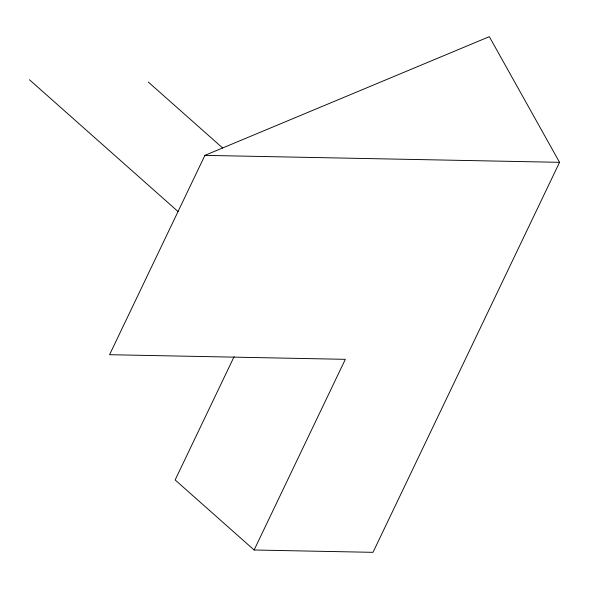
<?xml version="1.0" encoding="UTF-8"?>
<svg xmlns="http://www.w3.org/2000/svg" width="589" height="589" viewBox="0 0 589 589"><rect width="100%" height="100%" fill="white"/><g stroke="black" fill="none" stroke-linecap="round" stroke-linejoin="round"><path stroke-width="0.88" d="M254.124 550.001L373.006 552.335L559.55 162.321L489.326 36.665L204.906 155.371L109.569 354.703L345.331 359.327L254.124 550.001L175.139 479.947L234.098 356.684M204.906 155.371L559.55 162.321M148.332 82.077L222.671 148.008M29.45 79.751L178.077 211.561"/></g></svg>
